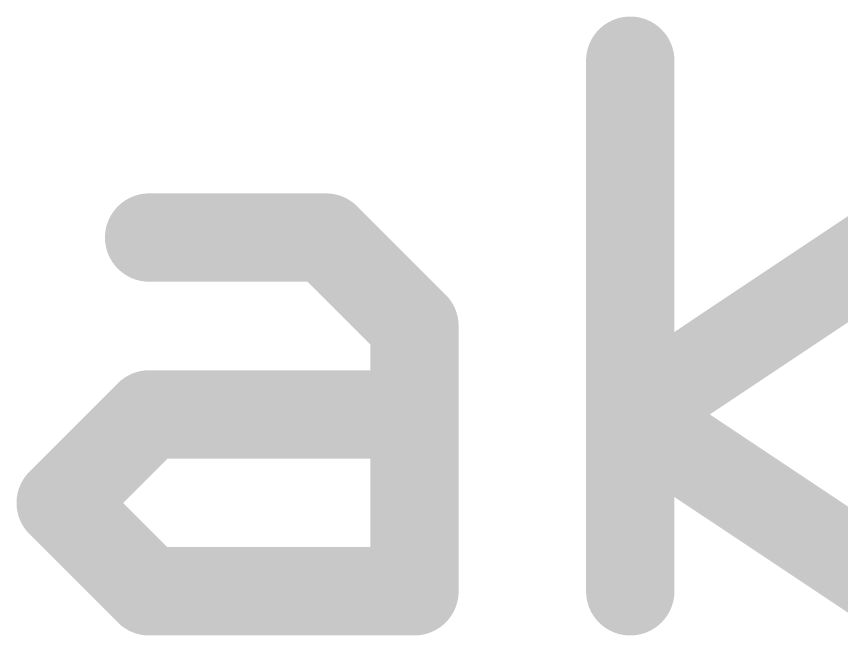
# Model space of a CAD drawing. Extents: x -30 to 77, y -19 to 28.
# Drawn here: x 14.76 to 16.657, y 22.098 to 23.521 of the extents above; entities that cross this region are included whole.
import ezdxf

# ---------------------------------------------------------------- set-up
doc = ezdxf.new("R2010")
doc.units = 0
doc.layers.add('21', color=41, linetype='CONTINUOUS')

msp = doc.modelspace()

# ---------------------------------------------------------------- linework, layer by layer
at = {"layer": '21', "const_width": 0.2032}
for points in [[(16.1712, 22.1996), (16.1712, 23.4198)], [(15.0649, 23.0131), (15.4716, 23.0131)], [(15.4716, 23.0131), (15.675, 22.8097)], [(16.1712, 22.6063), (16.7813, 23.0131)], [(15.675, 22.8097), (15.675, 22.1996)], [(14.8615, 22.403), (15.0649, 22.6063)], [(15.0649, 22.6063), (15.675, 22.6063)], [(16.7813, 22.1996), (16.1712, 22.6063)], [(15.0649, 22.1996), (14.8615, 22.403)], [(15.675, 22.1996), (15.0649, 22.1996)]]:
    msp.add_lwpolyline(points, dxfattribs=at)
at = {"layer": '21', "const_width": 0.1016}
for points in [[(16.222, 23.4198, 1), (16.1204, 23.4198)], [(15.0649, 23.0639, 1), (15.0649, 22.9623)], [(15.5075, 23.049, 1), (15.4357, 22.9772)], [(15.4716, 22.9623, 1), (15.4716, 23.0639)], [(15.7258, 22.8097, 1), (15.6242, 22.8097)], [(15.6391, 22.7738, 1), (15.7109, 22.8456)], [(15.0649, 22.6571, 1), (15.0649, 22.5555)], [(15.1008, 22.5704, 1), (15.0289, 22.6423)], [(15.675, 22.5555, 1), (15.675, 22.6571)], [(16.1994, 22.6486, 1), (16.143, 22.5641)], [(16.143, 22.6486, 1), (16.1994, 22.5641)], [(14.8974, 22.4389, 1), (14.8256, 22.3671)], [(14.8256, 22.4389, 1), (14.8974, 22.3671)], [(15.0649, 22.2504, 1), (15.0649, 22.1488)], [(15.675, 22.1488, 1), (15.675, 22.2504)], [(15.0289, 22.1637, 1), (15.1008, 22.2355)], [(15.6242, 22.1996, 1), (15.7258, 22.1996)], [(16.1204, 22.1996, 1), (16.222, 22.1996)]]:
    msp.add_lwpolyline(points, format="xyb", dxfattribs=at)

doc.saveas('drawing.dxf')
